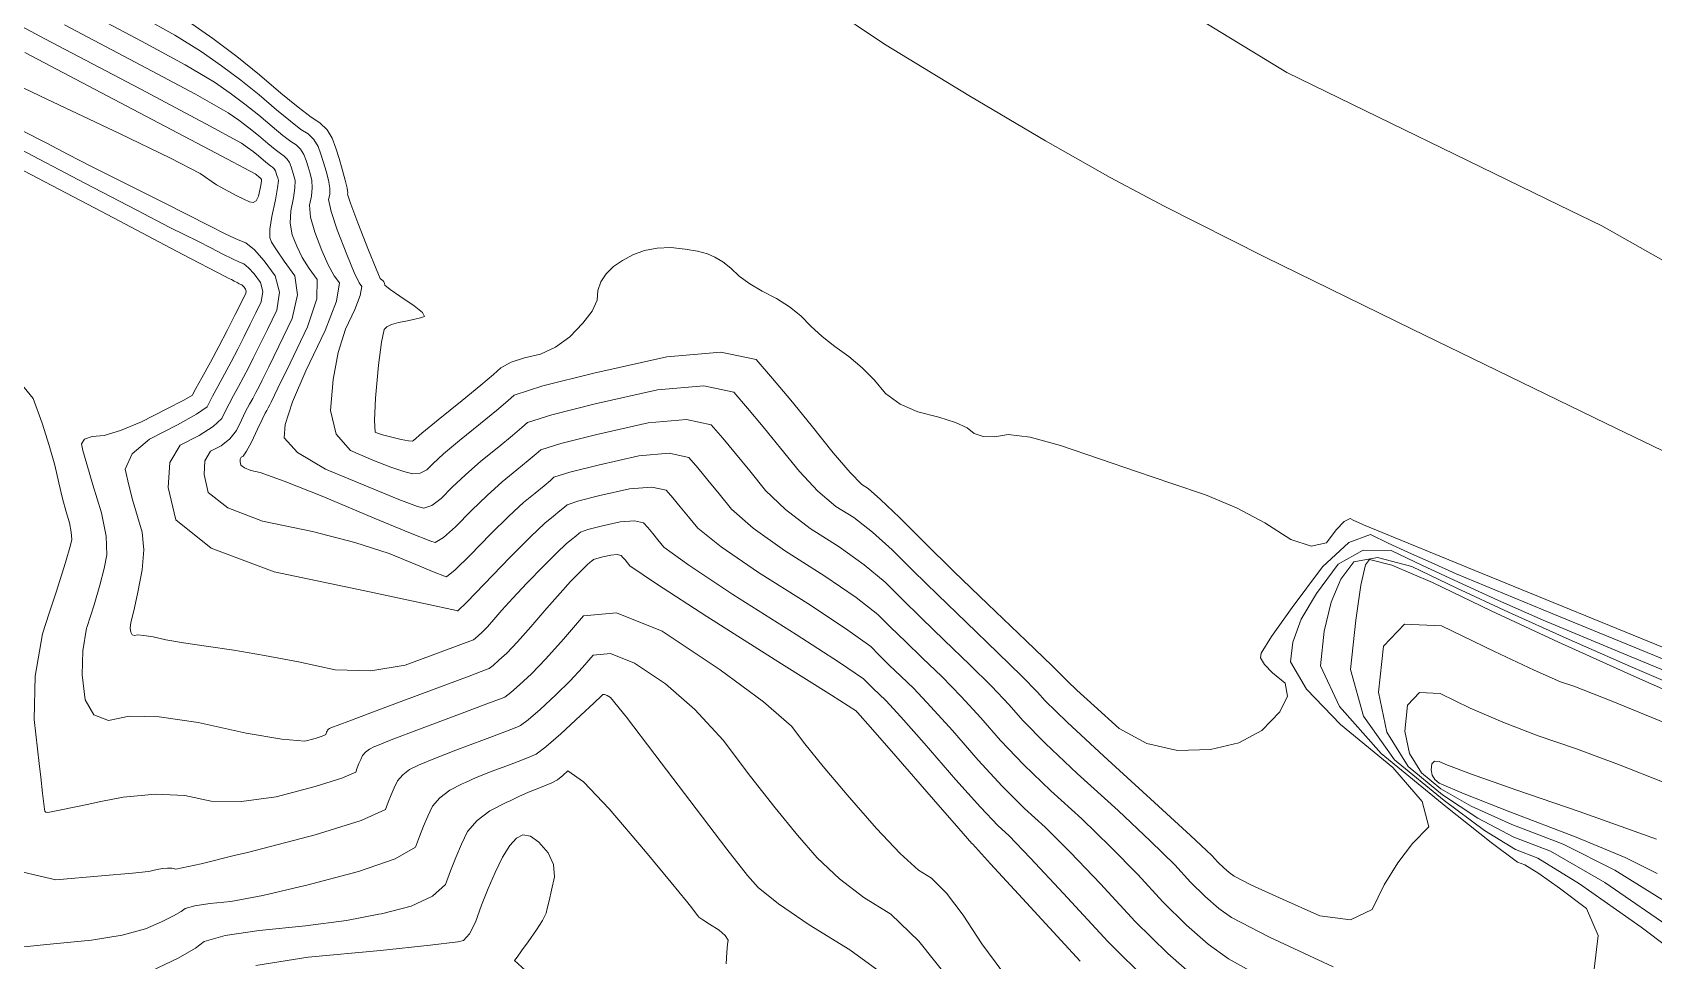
# Model space of a CAD drawing. Header units: inches. Extents: x 1337389 to 1347141, y 407035 to 414577.
# Drawn here: x 1341604.3 to 1341984.1, y 407642.7 to 407860.2 of the extents above; entities that cross this region are included whole.
import ezdxf

# ---------------------------------------------------------------- set-up
doc = ezdxf.new("R2010")
doc.units = ezdxf.units.IN
doc.header["$MEASUREMENT"] = 0
doc.layers.add('Topo', color=7, linetype='Continuous', lineweight=15, true_color=0x459900)

msp = doc.modelspace()

# ---------------------------------------------------------------- linework, layer by layer
at = {"layer": 'Topo'}
msp.add_line((1341898.2329, 407850.7749, 740), (1341962.0449, 407819.724, 740), dxfattribs=at)
for points, elevation in [([(1341822.1911, 407880.602), (1341833.9259, 407881.0642), (1341848.8221, 407878.0033), (1341864.6619, 407871.333), (1341898.2329, 407850.7749)], 740), ([(1341591.688, 407866.917), (1341607.176, 407858.7029), (1341629.547, 407846.928), (1341644.92, 407838.7561), (1341653.2967, 407834.1868), (1341654.6759, 407833.222), (1341655.9869, 407832.2421), (1341657.229, 407831.2491), (1341658.402, 407830.241), (1341659.3439, 407829.467), (1341660.0561, 407828.9241), (1341660.5371, 407828.6141), (1341660.9221, 407828.229), (1341661.2129, 407827.7689), (1341661.4081, 407827.2328), (1341661.59, 407826.6731), (1341661.7609, 407826.0871), (1341661.919, 407825.4771), (1341661.7388, 407823.7689), (1341661.2221, 407820.965), (1341660.3671, 407817.0631), (1341659.9339, 407814.112), (1341659.9219, 407812.1099), (1341660.3321, 407811.0592), (1341661.4479, 407809.2141), (1341663.2691, 407806.575), (1341665.7971, 407803.141), (1341666.4279, 407798.6749), (1341665.164, 407793.1761), (1341662.004, 407786.6441), (1341659.656, 407781.8112), (1341658.1189, 407778.6761), (1341657.3938, 407777.239), (1341656.656, 407775.8188), (1341655.903, 407774.417), (1341655.137, 407773.0311), (1341654.2558, 407771.3199), (1341653.2591, 407769.284), (1341652.1469, 407766.9218), (1341650.5752, 407764.9262), (1341648.544, 407763.297), (1341646.0538, 407762.034), (1341644.7181, 407759.792), (1341644.5361, 407756.57), (1341645.5081, 407752.369), (1341650.0679, 407748.741), (1341658.2139, 407745.6859), (1341669.9469, 407743.2049), (1341679.839, 407740.681), (1341687.8899, 407738.1139), (1341694.0999, 407735.5051), (1341698.411, 407733.7252), (1341700.822, 407732.772), (1341701.333, 407732.647), (1341703.3169, 407734.2602), (1341706.773, 407737.6099), (1341711.7021, 407742.6988), (1341715.8971, 407746.8309), (1341719.3579, 407750.0069), (1341722.0851, 407752.226), (1341724.183, 407753.9519), (1341725.652, 407755.1861), (1341726.4919, 407755.9279), (1341730.23, 407757.136), (1341736.864, 407758.81), (1341746.396, 407760.9509), (1341753.462, 407761.55), (1341758.0611, 407760.6089), (1341760.193, 407758.128), (1341762.5801, 407755.271), (1341765.2191, 407752.039), (1341768.1129, 407748.432), (1341773.2008, 407744.023), (1341780.4852, 407738.8131), (1341789.9641, 407732.8009), (1341797.2711, 407727.802), (1341802.4059, 407723.8178), (1341805.369, 407720.846), (1341808.8499, 407717.4232), (1341812.852, 407713.5489), (1341817.3719, 407709.2221), (1341821.9231, 407704.5721), (1341826.5039, 407699.598), (1341831.116, 407694.299), (1341836.594, 407688.58), (1341842.9397, 407682.439), (1341850.1519, 407675.878), (1341856.926, 407669.361), (1341863.2619, 407662.8891), (1341869.16, 407656.463), (1341874.6749, 407651.0187), (1341879.8069, 407646.5572), (1341884.556, 407643.077), (1341892.9659, 407638.4097)], 760), ([(1342009.541, 407701.1849), (1341978.8711, 407713.829), (1341958.3038, 407722.459), (1341947.839, 407727.0729), (1341938.4131, 407731.334), (1341930.0248, 407735.2419), (1341922.6759, 407738.7959), (1341916.082, 407738.896), (1341910.244, 407735.5419), (1341905.1619, 407728.7342), (1341901.6069, 407722.657), (1341899.5789, 407717.3129), (1341899.0789, 407712.7001), (1341902.823, 407706.2713), (1341910.8109, 407698.0251), (1341923.0432, 407687.9631), (1341929.933, 407679.9579), (1341931.4801, 407674.009), (1341927.684, 407670.117), (1341924.203, 407665.5999), (1341921.0371, 407660.4579), (1341918.1869, 407654.6919), (1341913.1433, 407652.2551), (1341905.906, 407653.146), (1341896.4769, 407657.3659), (1341889.7999, 407660.4661), (1341885.8759, 407662.4448), (1341884.7039, 407663.3031), (1341883.439, 407664.4041), (1341882.078, 407665.7471), (1341880.6238, 407667.332), (1341875.676, 407672.0071), (1341867.236, 407679.7731), (1341855.3029, 407690.629), (1341846.7508, 407698.552), (1341841.581, 407703.5402), (1341839.7929, 407705.594), (1341836.109, 407709.3491), (1341830.527, 407714.8049), (1341823.049, 407721.9629), (1341816.4301, 407728.3729), (1341810.6701, 407734.0351), (1341805.768, 407738.95), (1341801.119, 407743.1039), (1341796.7218, 407746.4952), (1341792.577, 407749.124), (1341788.3369, 407752.7179), (1341784.002, 407757.2751), (1341779.573, 407762.797), (1341775.532, 407767.744), (1341771.8789, 407772.1169), (1341768.6149, 407775.9159), (1341761.5738, 407777.357), (1341750.758, 407776.4389), (1341736.1658, 407773.1618), (1341726.0102, 407770.5991), (1341720.289, 407768.75), (1341719.0029, 407767.6139), (1341716.754, 407765.7251), (1341713.543, 407763.0818), (1341709.3681, 407759.685), (1341705.731, 407756.5401), (1341702.633, 407753.646), (1341700.0729, 407751.003), (1341697.8649, 407749.3642), (1341696.0068, 407748.729), (1341694.5002, 407749.097), (1341690.1608, 407750.7439), (1341682.9881, 407753.6691), (1341672.9821, 407757.872), (1341666.402, 407761.719), (1341663.2491, 407765.209), (1341663.5232, 407768.3429), (1341665.2271, 407773.577), (1341668.361, 407780.91), (1341672.9249, 407790.3441), (1341675.551, 407797.1979), (1341676.2409, 407801.4719), (1341674.9929, 407803.168), (1341673.6101, 407805.711), (1341672.092, 407809.101), (1341670.4388, 407813.339), (1341669.49, 407816.867), (1341669.2469, 407819.684), (1341669.708, 407821.7901), (1341669.8771, 407823.7321), (1341669.7532, 407825.5089), (1341669.3351, 407827.1221), (1341668.8861, 407828.6691), (1341668.4029, 407830.15), (1341667.887, 407831.5639), (1341667.1198, 407832.7801), (1341666.102, 407833.797), (1341664.8309, 407834.616), (1341662.9507, 407836.049), (1341660.462, 407838.096), (1341657.363, 407840.7568), (1341654.0821, 407843.3809), (1341650.6199, 407845.9691), (1341646.9759, 407848.52), (1341640.064, 407852.58), (1341629.886, 407858.1491), (1341616.4401, 407865.226)], 750), ([(1342008.019, 407751.699), (1341973.0298, 407768.5779), (1341927.5401, 407790.6349), (1341893.0078, 407807.5891), (1341869.4321, 407819.4398), (1341856.812, 407826.1868), (1341841.6959, 407834.763), (1341824.083, 407845.167), (1341803.9722, 407857.3989), (1341790.4189, 407866.486)], 740), ([(1341909.0581, 407641.2462), (1341894.1499, 407648.2001), (1341885.216, 407652.761), (1341882.2558, 407654.9301), (1341879.0569, 407657.7111), (1341875.6188, 407661.105), (1341871.943, 407665.111), (1341866.3009, 407670.6841), (1341858.694, 407677.8249), (1341849.121, 407686.534), (1341841.673, 407693.5662), (1341836.3479, 407698.9191), (1341833.149, 407702.596), (1341829.016, 407706.9611), (1341823.9501, 407712.014), (1341817.95, 407717.756), (1341812.64, 407722.8982), (1341808.0189, 407727.441), (1341804.0871, 407731.3839), (1341799.1949, 407735.4531), (1341793.3427, 407739.648), (1341786.5308, 407743.9688), (1341780.769, 407748.3701), (1341776.057, 407752.854), (1341772.396, 407757.4179), (1341769.056, 407761.5079), (1341766.036, 407765.1228), (1341763.3379, 407768.263), (1341757.5182, 407769.4539), (1341748.577, 407768.695), (1341736.5151, 407765.986), (1341728.1201, 407763.868), (1341723.391, 407762.339), (1341722.328, 407761.3999), (1341720.469, 407759.8391), (1341717.814, 407757.6539), (1341714.3628, 407754.8461), (1341710.814, 407751.686), (1341707.168, 407748.173), (1341703.423, 407744.307), (1341700.5911, 407741.812), (1341698.6701, 407740.688), (1341697.661, 407740.935), (1341692.904, 407742.8151), (1341684.3992, 407746.3279), (1341672.147, 407751.4751), (1341663.2462, 407755.0608), (1341657.696, 407757.0872), (1341655.4971, 407757.552), (1341653.971, 407758.1239), (1341653.1169, 407758.8042), (1341652.9339, 407759.5911), (1341652.968, 407760.195), (1341653.2191, 407760.6151), (1341653.685, 407760.8522), (1341654.4797, 407762.0362), (1341655.602, 407764.1671), (1341657.0519, 407767.246), (1341658.135, 407769.5089), (1341658.8521, 407770.958), (1341659.203, 407771.5931), (1341659.5468, 407772.235), (1341659.885, 407772.8849), (1341660.2171, 407773.542), (1341661.811, 407776.819), (1341664.6679, 407782.7139), (1341668.787, 407791.228), (1341670.904, 407797.7592), (1341671.019, 407802.307), (1341669.131, 407804.8711), (1341667.529, 407807.4621), (1341666.2121, 407810.0799), (1341665.1797, 407812.7249), (1341664.7119, 407815.4888), (1341664.807, 407818.3731), (1341665.465, 407821.377), (1341665.8079, 407823.7501), (1341665.8361, 407825.4929), (1341665.5481, 407826.6049), (1341665.238, 407827.6709), (1341664.9049, 407828.692), (1341664.5497, 407829.666), (1341664.021, 407830.504), (1341663.319, 407831.206), (1341662.4429, 407831.77), (1341661.148, 407832.7579), (1341659.4319, 407834.169), (1341657.2959, 407836.003), (1341655.0349, 407837.8122), (1341652.6479, 407839.5949), (1341650.1361, 407841.3539), (1341642.4919, 407845.668), (1341629.7159, 407852.539), (1341611.8079, 407861.965)], 755), ([(1341630.0559, 407863.759), (1341637.636, 407859.492), (1341643.815, 407855.6871), (1341648.5919, 407852.3429), (1341653.13, 407848.9509), (1341657.43, 407845.511), (1341661.4919, 407842.024), (1341664.755, 407839.341), (1341667.2189, 407837.4629), (1341668.884, 407836.3892), (1341670.219, 407835.0549), (1341671.225, 407833.4619), (1341671.9009, 407831.608), (1341672.5331, 407829.668), (1341673.1231, 407827.64), (1341673.6698, 407825.525), (1341673.9461, 407823.713), (1341673.952, 407822.203), (1341673.687, 407820.9939), (1341674.2689, 407818.2451), (1341675.6968, 407813.9539), (1341677.972, 407808.1219), (1341679.6911, 407803.9589), (1341680.8541, 407801.464), (1341681.4631, 407800.6381), (1341681.1269, 407798.555), (1341679.847, 407795.214), (1341677.622, 407790.617), (1341675.93, 407785.149), (1341674.7678, 407778.812), (1341674.139, 407771.605), (1341675.477, 407766.062), (1341678.785, 407762.182), (1341684.06, 407759.9661), (1341688.2449, 407758.326), (1341691.34, 407757.2599), (1341693.3441, 407756.7698), (1341695.1391, 407756.9169), (1341696.7239, 407757.7), (1341698.0989, 407759.1191), (1341700.6479, 407761.3941), (1341704.372, 407764.5249), (1341709.271, 407768.5101), (1341713.0398, 407771.6121), (1341715.679, 407773.828), (1341717.1871, 407775.1609), (1341723.8999, 407777.3311), (1341735.8169, 407780.338), (1341752.939, 407784.183), (1341765.631, 407785.26), (1341773.8911, 407783.57), (1341777.7222, 407779.1121), (1341782.008, 407773.9809), (1341786.749, 407768.176), (1341791.947, 407761.697), (1341795.9039, 407757.0652), (1341798.622, 407754.2801), (1341800.1011, 407753.3421), (1341803.0431, 407750.754), (1341807.4502, 407746.5168), (1341813.32, 407740.6299), (1341820.2189, 407733.8469), (1341828.1479, 407726.17), (1341837.1049, 407717.5971), (1341843.2009, 407711.7381), (1341846.4379, 407708.5919), (1341846.8139, 407708.16), (1341849.0219, 407706.092), (1341853.0612, 407702.3871), (1341858.9318, 407697.0459), (1341865.4391, 407693.5541), (1341872.5819, 407691.912), (1341880.36, 407692.119), (1341886.9461, 407693.6942), (1341892.34, 407696.635), (1341896.541, 407700.943), (1341898.3621, 407704.621), (1341897.8019, 407707.6688), (1341894.8621, 407710.088), (1341892.9421, 407712.069), (1341892.0419, 407713.615), (1341892.1632, 407714.723), (1341894.6238, 407718.652), (1341899.425, 407725.4), (1341906.567, 407734.9679), (1341912.7082, 407740.6801), (1341917.8449, 407742.5361), (1341921.9809, 407740.5359), (1341926.701, 407738.337), (1341932.0059, 407735.9389), (1341937.8949, 407733.342), (1341960.5529, 407723.9569), (1341999.98, 407707.7851)], 745), ([(1341640.6552, 407862.8531), (1341646.5631, 407858.7171), (1341652.178, 407854.521), (1341657.4971, 407850.265), (1341662.522, 407845.9511), (1341666.5579, 407842.6321), (1341669.6069, 407840.309), (1341671.6669, 407838.981), (1341673.3179, 407837.3311), (1341674.5619, 407835.3601), (1341675.3979, 407833.0659), (1341676.181, 407830.6659), (1341676.9101, 407828.157), (1341677.5869, 407825.542), (1341678.015, 407823.694), (1341678.195, 407822.615), (1341678.1271, 407822.3049), (1341678.9179, 407819.954), (1341680.5671, 407815.5628), (1341683.0751, 407809.1329), (1341684.8031, 407804.794), (1341685.7501, 407802.5471), (1341685.9161, 407802.391), (1341686.0941, 407802.2419), (1341686.282, 407802.1), (1341686.4798, 407801.965), (1341686.6481, 407801.7341), (1341686.786, 407801.4071), (1341686.892, 407800.9839), (1341688.0891, 407799.9631), (1341690.375, 407798.3433), (1341693.75, 407796.1241), (1341695.6852, 407794.5451), (1341696.1799, 407793.6061), (1341695.234, 407793.308), (1341693.8969, 407792.972), (1341692.169, 407792.599), (1341690.05, 407792.1891), (1341688.4309, 407791.718), (1341687.3128, 407791.1861), (1341686.6939, 407790.5919), (1341686.0559, 407787.61), (1341685.3981, 407782.2392), (1341684.7199, 407774.4801), (1341684.45, 407769.231), (1341684.5871, 407766.4921), (1341685.1322, 407766.2639), (1341686.3301, 407765.9071), (1341688.1789, 407765.4231), (1341690.6812, 407764.8109), (1341692.4129, 407764.4691), (1341693.374, 407764.3959), (1341693.5639, 407764.5931), (1341695.565, 407766.2491), (1341699.3769, 407769.3641), (1341705, 407773.9391), (1341709.325, 407777.4981), (1341712.354, 407780.0419), (1341714.0851, 407781.5721), (1341716.4941, 407782.873), (1341719.581, 407783.9458), (1341723.3449, 407784.792), (1341726.8852, 407786.419), (1341730.2029, 407788.8291), (1341733.298, 407792.022), (1341735.425, 407794.8971), (1341736.5828, 407797.454), (1341736.7732, 407799.6939), (1341737.4819, 407801.7481), (1341738.709, 407803.616), (1341740.455, 407805.2992), (1341742.5332, 407806.77), (1341744.9421, 407808.028), (1341747.683, 407809.0741), (1341750.6519, 407809.6549), (1341753.8501, 407809.7698), (1341757.2759, 407809.4199), (1341760.1449, 407808.9271), (1341762.4561, 407808.291), (1341764.211, 407807.5119), (1341766.0402, 407806.3862), (1341767.943, 407804.9109), (1341769.92, 407803.088), (1341772.361, 407801.3029), (1341775.2671, 407799.5539), (1341778.636, 407797.8429), (1341781.6581, 407795.9011), (1341784.3321, 407793.728), (1341786.658, 407791.324), (1341789.3128, 407788.934), (1341792.2979, 407786.5591), (1341795.613, 407784.199), (1341798.7021, 407781.582), (1341801.5649, 407778.71), (1341804.202, 407775.581), (1341807.6049, 407773.092), (1341811.7729, 407771.244), (1341816.706, 407770.0369), (1341820.5451, 407768.7951), (1341823.2909, 407767.5171), (1341824.943, 407766.2051), (1341827.0982, 407765.5111), (1341829.7558, 407765.4381), (1341832.9191, 407765.9837), (1341838.0638, 407765.305), (1341845.192, 407763.4012), (1341854.303, 407760.2731), (1341862.9949, 407757.302)], 740), ([(1341602.5438, 407855.4422), (1341629.3771, 407841.3181), (1341647.348, 407831.8439), (1341656.4569, 407827.0209), (1341656.7039, 407826.8478), (1341656.9391, 407826.672), (1341657.162, 407826.4941), (1341657.3719, 407826.3138), (1341657.5411, 407826.1751), (1341657.6681, 407826.0782), (1341657.7542, 407826.022), (1341657.823, 407825.954), (1341657.8749, 407825.8711), (1341657.91, 407825.775), (1341657.9431, 407825.6749), (1341657.973, 407825.5699), (1341658.0019, 407825.4609), (1341657.8921, 407824.803), (1341657.645, 407823.5959), (1341657.2611, 407821.841), (1341656.7251, 407820.7401), (1341656.0371, 407820.2959), (1341655.1969, 407820.5061), (1341653.8681, 407821.0669), (1341652.05, 407821.9781), (1341647.434, 407824.5001), (1341643.5709, 407827.15), (1341636.6239, 407830.711), (1341624.6611, 407836.5081), (1341607.6831, 407844.5421), (1341595.0349, 407850.5819)], 765), ([(1341601.9882, 407837.1391), (1341607.6549, 407834.1852), (1341612.66, 407831.5559), (1341617.975, 407828.8291), (1341623.6019, 407826.004), (1341629.5381, 407823.0812), (1341635.1911, 407820.2559), (1341640.5599, 407817.5269), (1341645.644, 407814.896), (1341649.624, 407812.9058), (1341652.498, 407811.557), (1341654.2679, 407810.8489), (1341656.3031, 407809.2131), (1341658.6051, 407806.6511), (1341661.1731, 407803.162), (1341662.152, 407799.3189), (1341661.5412, 407795.1242), (1341659.3401, 407790.5749), (1341657.5, 407786.8031), (1341656.0209, 407783.8089), (1341654.903, 407781.594), (1341653.7641, 407779.4039), (1341652.6038, 407777.241), (1341651.422, 407775.1038), (1341650.3759, 407773.131), (1341649.4661, 407771.3219), (1341648.691, 407769.6769), (1341646.6703, 407767.8172), (1341643.403, 407765.7419), (1341638.8879, 407763.453), (1341636.4669, 407759.3881), (1341636.137, 407753.548), (1341637.9001, 407745.9339), (1341646.165, 407739.3582), (1341660.93, 407733.8211), (1341682.197, 407729.3219), (1341696.4311, 407726.3001), (1341703.6319, 407724.753), (1341703.8001, 407724.683), (1341703.917, 407724.6351), (1341703.989, 407724.6073), (1341706.043, 407726.7072), (1341710.1231, 407730.9139), (1341716.2361, 407737.2258), (1341720.98, 407741.977), (1341724.3531, 407745.167), (1341726.3569, 407746.7969), (1341727.8981, 407748.0659), (1341728.9769, 407748.9719), (1341729.594, 407749.517), (1341732.3389, 407750.4051), (1341737.2128, 407751.6341), (1341744.2151, 407753.2069), (1341749.4058, 407753.6469), (1341752.7838, 407752.956), (1341754.3511, 407751.1331), (1341756.103, 407749.0349), (1341758.043, 407746.66), (1341760.1679, 407744.0109), (1341765.6341, 407739.676), (1341774.439, 407733.657), (1341786.5852, 407725.954), (1341795.3469, 407720.1519), (1341800.725, 407716.251), (1341802.718, 407714.2519), (1341805.061, 407711.9489), (1341807.7527, 407709.3421), (1341810.794, 407706.4312), (1341814.8301, 407702.1831), (1341819.8589, 407696.599), (1341825.8828, 407689.679), (1341831.516, 407683.5938), (1341836.7578, 407678.3441), (1341841.611, 407673.9299), (1341847.552, 407668.038), (1341854.5821, 407660.6681), (1341862.7, 407651.8209), (1341870.293, 407644.3261), (1341877.358, 407638.1831)], 765), ([(1341617.001, 407720.5449), (1341617.0341, 407720.7411), (1341618.743, 407726.029), (1341620.1011, 407730.6321), (1341621.109, 407734.551), (1341621.7669, 407737.7859), (1341621.546, 407742.1281), (1341620.4449, 407747.577), (1341618.464, 407754.1323), (1341617.0299, 407759.0141), (1341616.141, 407762.22), (1341615.799, 407763.7521), (1341616.5089, 407764.8481), (1341618.2721, 407765.5079), (1341621.0859, 407765.732), (1341624.938, 407766.884), (1341629.8281, 407768.9628), (1341635.755, 407771.9689), (1341639.7388, 407774.044), (1341641.781, 407775.186), (1341641.8801, 407775.3981), (1341642.6181, 407776.752), (1341643.992, 407779.249), (1341646.005, 407782.8882), (1341647.9811, 407786.5729), (1341649.9221, 407790.3021), (1341651.8249, 407794.0771), (1341653.1891, 407796.7881), (1341654.0119, 407798.4349), (1341654.294, 407799.0187), (1341654.3731, 407799.558), (1341654.2469, 407800.0511), (1341653.918, 407800.4991), (1341653.622, 407800.828), (1341653.361, 407801.0379), (1341653.1331, 407801.1291), (1341652.7639, 407801.302), (1341652.2529, 407801.5581), (1341651.6008, 407801.8961), (1341650.9109, 407802.246), (1341650.186, 407802.609), (1341649.423, 407802.9842), (1341639.5119, 407808.174), (1341620.4521, 407818.1802), (1341592.2419, 407833)], 775), ([(1341599.9481, 407833.593), (1341616.556, 407824.8681), (1341628.744, 407818.501), (1341636.513, 407814.4941), (1341639.862, 407812.8449), (1341643.0511, 407811.251), (1341646.0799, 407809.711), (1341648.949, 407808.227), (1341651.1941, 407807.1039), (1341652.8159, 407806.3431), (1341653.8141, 407805.943), (1341654.9629, 407805.0211), (1341656.2612, 407803.575), (1341657.7101, 407801.6071), (1341658.2619, 407799.4389), (1341657.918, 407797.0709), (1341656.6762, 407794.5051), (1341655.3439, 407791.7951), (1341653.9231, 407788.9429), (1341652.412, 407785.9482), (1341650.8731, 407782.9879), (1341649.304, 407780.0639), (1341647.7068, 407777.1759), (1341646.4969, 407774.9411), (1341645.6729, 407773.36), (1341645.2359, 407772.432), (1341642.7651, 407770.7081), (1341638.2611, 407768.188), (1341631.723, 407764.871), (1341627.6531, 407761.4171), (1341626.049, 407757.825), (1341626.913, 407754.094), (1341627.8559, 407750.3899), (1341628.8799, 407746.7119), (1341629.983, 407743.0601), (1341630.368, 407738.8991), (1341630.0328, 407734.231), (1341628.9799, 407729.0552), (1341628.1899, 407725.3311), (1341627.662, 407723.0581), (1341627.3971, 407722.238), (1341627.255, 407721.3899), (1341627.2351, 407720.5139), (1341627.337, 407719.6099), (1341627.6549, 407719.059), (1341628.1899, 407718.8599), (1341628.94, 407719.014), (1341630.4151, 407718.902), (1341632.6162, 407718.524), (1341635.543, 407717.882), (1341639.663, 407717.1511), (1341644.9749, 407716.3309), (1341651.4811, 407715.4232), (1341658.6939, 407714.203), (1341666.615, 407712.6691), (1341675.243, 407710.8221), (1341683.588, 407710.5582), (1341691.6511, 407711.8771), (1341699.4299, 407714.779), (1341704.6879, 407716.7431), (1341707.425, 407717.7708), (1341707.6411, 407717.862), (1341708.087, 407718.204), (1341708.765, 407718.7938), (1341709.6729, 407719.635), (1341710.899, 407720.9209), (1341712.4438, 407722.652), (1341714.308, 407724.8281), (1341716.873, 407727.644), (1341720.138, 407731.099), (1341724.1029, 407735.193), (1341727.1738, 407738.2691), (1341729.3482, 407740.328), (1341730.6281, 407741.369), (1341731.612, 407742.179), (1341732.302, 407742.7581), (1341732.6961, 407743.106), (1341734.4489, 407743.6729), (1341737.5622, 407744.4591), (1341742.034, 407745.463), (1341745.3499, 407745.744), (1341747.507, 407745.3028), (1341748.5079, 407744.1379), (1341749.627, 407742.798), (1341750.8659, 407741.282), (1341752.223, 407739.589), (1341758.0659, 407735.3289), (1341768.394, 407728.5018), (1341783.2069, 407719.1069), (1341793.4231, 407712.501), (1341799.0431, 407708.6849), (1341800.0683, 407707.658), (1341801.2711, 407706.4739), (1341802.6539, 407705.1351), (1341804.2171, 407703.6389), (1341807.737, 407699.7952), (1341813.215, 407693.6009), (1341820.6499, 407685.0579), (1341826.4378, 407678.608), (1341830.5769, 407674.2491), (1341833.0691, 407671.982), (1341838.1769, 407666.7151), (1341845.901, 407658.4471), (1341856.2408, 407647.1791), (1341865.911, 407637.6339)], 770), ([(1341962.0449, 407819.724), (1341972.012, 407814.875), (1342001.3329, 407798.2771)], 740), ([(1341598.8632, 407781.307), (1341604.4689, 407774.3719), (1341606.5448, 407768.625), (1341608.2373, 407763.418), (1341609.544, 407758.751), (1341610.4659, 407754.6249), (1341611.3449, 407751), (1341612.18, 407747.877), (1341612.972, 407745.2551), (1341613.412, 407743.077), (1341613.5009, 407741.3411), (1341613.238, 407740.0469), (1341612.012, 407735.9341), (1341609.823, 407728.9991), (1341608.2429, 407724.1098)], 780), ([(1341862.9949, 407757.302), (1341871.2681, 407754.4899), (1341879.122, 407751.8351), (1341886.38, 407748.762), (1341893.043, 407745.2731), (1341899.111, 407741.3658), (1341903.9251, 407739.791), (1341907.4838, 407740.5468), (1341909.7879, 407743.6341), (1341911.6318, 407745.544), (1341913.015, 407746.2759), (1341913.9379, 407745.83), (1341914.9901, 407745.3391), (1341916.1731, 407744.8051), (1341917.4861, 407744.225), (1341942.2347, 407734.085), (1341990.42, 407714.384)], 740), ([(1341849.782, 407642.5372), (1341837.2202, 407656.226), (1341828.802, 407665.392), (1341824.5271, 407670.0341), (1341824.396, 407670.1538), (1341821.3592, 407673.6219), (1341815.417, 407680.438), (1341806.57, 407690.6029), (1341800.6441, 407697.4062), (1341797.639, 407700.848), (1341797.5559, 407700.928), (1341797.4808, 407701.0001), (1341797.4169, 407701.0632), (1341797.3619, 407701.118), (1341791.499, 407704.85), (1341779.8279, 407712.26), (1341762.348, 407723.3461), (1341750.498, 407730.9818), (1341744.279, 407735.1679), (1341743.6889, 407735.9031), (1341743.1511, 407736.561), (1341742.665, 407737.1439), (1341742.2312, 407737.649), (1341741.293, 407737.8411), (1341739.8541, 407737.7189), (1341737.9111, 407737.2829), (1341736.5592, 407736.941), (1341735.7969, 407736.6951), (1341735.6258, 407736.544), (1341735.327, 407736.293), (1341734.8989, 407735.9411), (1341734.3439, 407735.4889), (1341733.399, 407734.5939), (1341732.0661, 407733.2578), (1341730.3429, 407731.48), (1341727.9349, 407728.8229), (1341724.8399, 407725.287), (1341721.058, 407720.873), (1341717.9241, 407717.361), (1341715.4351, 407714.7529), (1341713.5942, 407713.0469), (1341712.2199, 407711.848), (1341711.314, 407711.1569), (1341710.8759, 407710.9718), (1341706.5919, 407709.359), (1341698.463, 407706.32), (1341686.4891, 407701.854), (1341678.4019, 407698.824), (1341674.242, 407697.2462)], 775), ([(1341997.1891, 407703.7007), (1341978.7129, 407711.5749), (1341963.6721, 407718.2071), (1341950.1241, 407724.3319), (1341938.0678, 407729.9479), (1341927.5059, 407735.056), (1341919.457, 407737.112), (1341913.9211, 407736.1161), (1341910.899, 407732.0669), (1341908.5911, 407726.6631), (1341906.996, 407719.9022), (1341906.1151, 407711.7859), (1341910.5611, 407702.235), (1341920.333, 407691.25), (1341935.4309, 407678.831), (1341946.0721, 407670.332), (1341952.2581, 407665.753), (1341953.9861, 407665.0951), (1341957.259, 407663.0699), (1341962.0759, 407659.6771), (1341968.436, 407654.916), (1341971.152, 407648.5909), (1341970.2221, 407640.7001)], 755), ([(1342000.234, 407636.2631), (1341981.1981, 407650.5109), (1341966.783, 407660.665), (1341956.9879, 407666.7271), (1341951.8139, 407668.697), (1341944.5041, 407673.186), (1341935.0569, 407680.195), (1341923.474, 407689.723), (1341916.172, 407699.9479), (1341913.152, 407710.8708), (1341914.413, 407722.492), (1341915.5742, 407730.6679), (1341916.6358, 407735.4011), (1341917.5979, 407736.6903), (1341922.8311, 407735.3279), (1341932.3358, 407731.316), (1341946.112, 407724.6539), (1341961.835, 407717.3291), (1341979.5049, 407709.3421), (1341999.1208, 407700.6922)], 760), ([(1341684.7611, 407692.9651), (1341688.37, 407694.406), (1341694.9891, 407696.9271), (1341704.3279, 407700.4099), (1341710.774, 407702.8252), (1341714.327, 407704.172), (1341714.987, 407704.4509), (1341716.352, 407705.4929), (1341718.4218, 407707.2999), (1341721.198, 407709.8699), (1341724.627, 407713.426), (1341728.7091, 407717.968), (1341733.4441, 407723.4972), (1341741.1451, 407724.144), (1341751.8122, 407719.9111), (1341765.4459, 407710.797), (1341775.563, 407703.3561), (1341782.1651, 407697.5888), (1341785.2511, 407693.4937), (1341789.5921, 407688.1399), (1341795.1869, 407681.527), (1341802.037, 407673.6528), (1341807.6201, 407667.7741), (1341811.937, 407663.888), (1341814.987, 407661.9969), (1341818.4791, 407658.4921), (1341822.412, 407653.373), (1341826.7871, 407646.641), (1341831.6742, 407640.0039)], 780), ([(1341608.2429, 407724.1098), (1341606.6712, 407719.244), (1341604.9589, 407709.3091), (1341604.6871, 407699.1951), (1341605.8561, 407688.902), (1341606.2301, 407685.6429)], 780), ([(1341674.242, 407697.2462), (1341674.2021, 407697.231), (1341673.8913, 407697.0739), (1341673.6441, 407696.888), (1341673.4621, 407696.673), (1341673.345, 407696.4289), (1341673.2349, 407696.1781), (1341673.133, 407695.9198), (1341673.037, 407695.6551), (1341672.1699, 407695.268), (1341670.5331, 407694.7611), (1341668.1238, 407694.1329), (1341662.7509, 407694.541), (1341654.413, 407695.986), (1341643.1108, 407698.468), (1341633.964, 407699.794), (1341626.9749, 407699.9618), (1341622.141, 407698.9741), (1341618.6991, 407700.2569), (1341616.647, 407703.8089), (1341615.986, 407709.6311), (1341616.1149, 407715.2749), (1341617.001, 407720.5449)], 775), ([(1341989.489, 407649.4509), (1341972.6961, 407660.963), (1341959.99, 407668.3601), (1341951.371, 407671.641), (1341942.9351, 407676.0411), (1341934.6839, 407681.5589), (1341926.615, 407688.1949), (1341921.626, 407696.2062), (1341919.7151, 407705.591), (1341920.8819, 407716.3491), (1341925.7929, 407721.5232)], 765), ([(1341925.7929, 407721.5232), (1341934.4461, 407721.112), (1341946.8429, 407715.116), (1341956.1458, 407710.7601), (1341962.355, 407708.045), (1341965.4699, 407706.969), (1341974.176, 407703.5329), (1341988.4731, 407697.7379)], 765), ([(1341695.2661, 407688.689), (1341698.338, 407689.9879), (1341703.49, 407691.9999), (1341710.1929, 407694.5), (1341714.955, 407696.2899), (1341717.778, 407697.372), (1341718.6601, 407697.745), (1341720.4842, 407699.1379), (1341723.251, 407701.552), (1341726.9608, 407704.9871), (1341730.2679, 407708.2521), (1341733.173, 407711.345), (1341735.6759, 407714.2671), (1341739.7471, 407714.6091), (1341745.386, 407712.3722), (1341752.5929, 407707.5539), (1341759.5169, 407701.531), (1341766.1571, 407694.3022), (1341772.515, 407685.8667), (1341778.3039, 407678.461), (1341783.5241, 407672.0849), (1341788.1769, 407666.7371), (1341793.372, 407661.8741), (1341799.1092, 407657.4949), (1341805.388, 407653.6009), (1341812.025, 407647.2329), (1341819.0201, 407638.392)], 785), ([(1341987.2319, 407656.2861), (1341975.094, 407663.893), (1341962.9919, 407669.9921), (1341950.9278, 407674.585), (1341941.3671, 407678.895), (1341934.3098, 407682.9229), (1341929.757, 407686.6679), (1341926.9409, 407691.1889), (1341925.863, 407696.4849), (1341926.521, 407702.556), (1341929.2931, 407705.4761), (1341934.1761, 407705.244), (1341941.1719, 407701.86), (1341948.822, 407698.574), (1341957.1259, 407695.384), (1341966.084, 407692.292), (1341975.922, 407688.6451), (1341986.6391, 407684.4441)], 770), ([(1341802.9749, 407639.971), (1341795.789, 407645.2047), (1341786.2808, 407651.1021), (1341779.123, 407655.974), (1341774.3171, 407659.821), (1341771.8621, 407662.6431), (1341767.0149, 407668.7832), (1341759.778, 407678.24), (1341750.1491, 407691.014), (1341743.4701, 407699.705), (1341739.7401, 407704.3109), (1341738.9599, 407704.8319), (1341738.35, 407705.0751), (1341737.909, 407705.037), (1341737.6378, 407704.7211), (1341735.9099, 407703.077), (1341732.724, 407700.1051), (1341728.0799, 407695.805), (1341724.6169, 407692.783), (1341722.333, 407691.0392), (1341721.2281, 407690.572), (1341719.137, 407689.7561), (1341716.0581, 407688.5889), (1341711.991, 407687.073), (1341708.3059, 407685.57), (1341705.7541, 407684.42)], 790), ([(1341593.1469, 407690.9391), (1341593.521, 407687.792), (1341593.8711, 407685.115), (1341594.069, 407683.9771), (1341594.7359, 407680.754), (1341595.872, 407675.447), (1341597.4772, 407668.055), (1341602.111, 407663.441), (1341609.7752, 407661.6051), (1341620.467, 407662.5471), (1341627.7162, 407663.203), (1341631.5222, 407663.5729), (1341631.884, 407663.6572), (1341632.5471, 407663.799), (1341633.512, 407663.9991), (1341634.7781, 407664.2577), (1341635.93, 407664.3629), (1341636.9669, 407664.3141), (1341637.89, 407664.1121), (1341643.796, 407665.3569), (1341651.582, 407667.2831)], 785), ([(1341620.2969, 407679.948), (1341625.5401, 407681.0191), (1341633.1679, 407681.7151), (1341640.0389, 407681.3909), (1341646.1519, 407680.0491), (1341653.2731, 407679.949), (1341661.4039, 407681.0909), (1341670.5439, 407683.4761), (1341676.758, 407685.401), (1341680.0471, 407686.8672), (1341680.4101, 407687.8739), (1341680.7999, 407688.8539), (1341681.2171, 407689.8059), (1341681.6609, 407690.7299), (1341682.351, 407691.5459), (1341683.287, 407692.2511), (1341684.469, 407692.848), (1341684.7611, 407692.9651)], 780), ([(1341651.582, 407667.2831), (1341654.6839, 407668.05), (1341670.5549, 407672.1901), (1341681.346, 407675.534), (1341687.0558, 407678.0799), (1341687.687, 407679.8281), (1341688.364, 407681.529), (1341689.0879, 407683.182), (1341689.8591, 407684.788), (1341691.0568, 407686.2031), (1341692.6831, 407687.429), (1341694.7352, 407688.4641), (1341695.2661, 407688.689)], 785), ([(1341766.8599, 407641.94), (1341767.029, 407644.6439), (1341767.171, 407646.489), (1341767.2861, 407647.4761), (1341766.619, 407648.5941), (1341765.1719, 407649.845), (1341762.9429, 407651.227), (1341761.3709, 407652.247), (1341760.4559, 407652.9059), (1341760.1989, 407653.2023), (1341759.6338, 407653.9209), (1341758.7609, 407655.063), (1341757.5812, 407656.6289), (1341753.9719, 407661.016), (1341747.934, 407668.2259), (1341739.467, 407678.258), (1341733.4149, 407684.5689), (1341729.7768, 407687.1579), (1341728.555, 407686.0251), (1341727.297, 407685.0841), (1341726.006, 407684.3329), (1341724.6789, 407683.7731), (1341723.318, 407683.2209), (1341721.9231, 407682.679), (1341720.4921, 407682.1449), (1341718.274, 407681.1518), (1341716.2217, 407680.159)], 795), ([(1341984.8061, 407671.1499), (1341977.6681, 407673.757), (1341966.699, 407677.615), (1341951.8971, 407682.7241), (1341941.4981, 407686.387), (1341935.5011, 407688.6051), (1341933.9059, 407689.3759), (1341932.7921, 407689.4289), (1341932.161, 407688.763), (1341932.01, 407687.3791), (1341932.2561, 407686.172), (1341932.8981, 407685.1409), (1341933.9358, 407684.2872), (1341939.798, 407681.7499), (1341950.4839, 407677.529), (1341965.994, 407671.6253), (1341977.4909, 407666.8221), (1341984.9751, 407663.1221)], 775), ([(1341606.2301, 407685.6429), (1341606.6611, 407681.8872), (1341607.103, 407678.1532), (1341607.1821, 407677.6979), (1341607.402, 407677.433), (1341607.763, 407677.3591), (1341608.265, 407677.475), (1341611.3951, 407678.1239), (1341617.1528, 407679.3051), (1341620.2969, 407679.948)], 780), ([(1341705.7541, 407684.42), (1341705.002, 407684.0811), (1341702.0789, 407682.607), (1341699.764, 407680.861), (1341698.057, 407678.8451), (1341696.959, 407676.559), (1341695.9282, 407674.205), (1341694.9629, 407671.782), (1341694.0659, 407669.292), (1341689.3079, 407666.5471), (1341680.6878, 407663.546), (1341668.6021, 407660.3931)], 790), ([(1341716.2217, 407680.159), (1341715.2681, 407679.698), (1341711.475, 407677.7839), (1341708.4711, 407675.5191), (1341706.2558, 407672.9031), (1341704.8299, 407669.936), (1341703.4922, 407666.8799), (1341702.2398, 407663.7359), (1341701.0759, 407660.5049), (1341697.9992, 407657.7499), (1341693.0099, 407655.4719), (1341686.109, 407653.6721), (1341685.491, 407653.5561)], 795), ([(1341656.655, 407641.5672), (1341668.9381, 407643.4611), (1341685.814, 407645.085), (1341697.5051, 407646.2829), (1341704.011, 407647.054), (1341705.3319, 407647.399), (1341706.6901, 407648.9529), (1341708.085, 407651.7171), (1341709.517, 407655.6898), (1341711.0559, 407659.5559), (1341712.7019, 407663.312), (1341714.454, 407666.961), (1341716.128, 407669.648), (1341717.7221, 407671.373), (1341719.2372, 407672.1379), (1341720.98, 407671.821), (1341722.9499, 407670.424), (1341725.1468, 407667.9452), (1341726.3721, 407665.2409), (1341726.6261, 407662.3122), (1341725.9089, 407659.1581), (1341725.3472, 407656.6829), (1341724.9389, 407654.8891), (1341724.6861, 407653.774), (1341723.8487, 407652.102), (1341722.4299, 407649.874), (1341720.428, 407647.0891), (1341718.901, 407644.965), (1341717.8501, 407643.503), (1341717.2741, 407642.701), (1341719.8231, 407640.368)], 800), ([(1341668.6021, 407660.3931), (1341668.2079, 407660.2899), (1341658.2489, 407657.9611), (1341650.8108, 407656.5601), (1341645.8938, 407656.087), (1341642.3161, 407655.5361), (1341640.075, 407654.9059), (1341639.1721, 407654.1969), (1341637.319, 407653.1602), (1341634.516, 407651.794), (1341630.7621, 407650.0991), (1341625.3031, 407648.6728), (1341618.1386, 407647.5151), (1341609.27, 407646.6249), (1341602.305, 407645.9391)], 790), ([(1341685.491, 407653.5561), (1341677.8769, 407652.122), (1341668.3121, 407650.823), (1341657.416, 407649.7739), (1341649.4851, 407648.5511), (1341644.5189, 407647.1551), (1341642.518, 407645.585), (1341638.412, 407643.2869), (1341632.1989, 407640.259), (1341623.88, 407636.5029), (1341615.677, 407633.7329), (1341607.5909, 407631.9479), (1341599.6218, 407631.148), (1341593.254, 407630.7969), (1341588.4879, 407630.894), (1341588.185, 407630.946)], 795)]:
    msp.add_lwpolyline(points, dxfattribs=dict(at, elevation=elevation))

doc.saveas('drawing.dxf')
